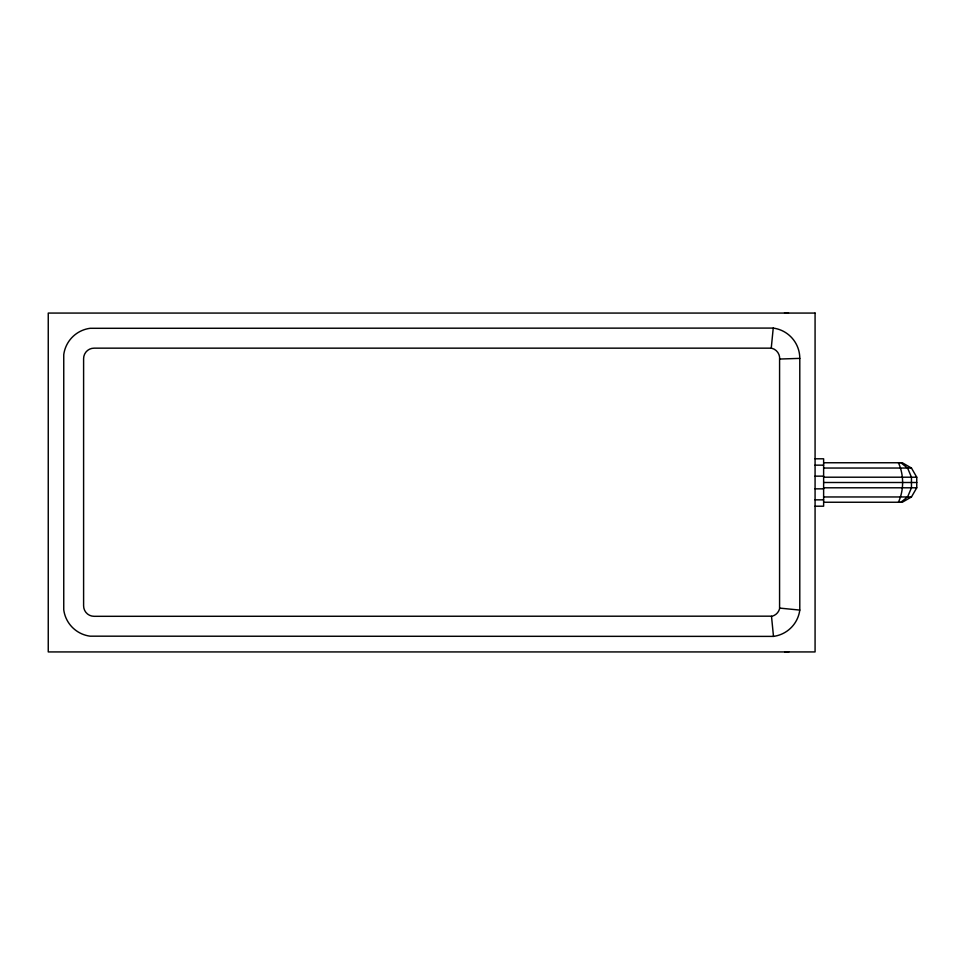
<?xml version="1.0" encoding="UTF-8"?>
<svg xmlns="http://www.w3.org/2000/svg" width="965" height="965" viewBox="0 0 965 965"><rect width="100%" height="100%" fill="white"/><g stroke="black" fill="none" stroke-linecap="round" stroke-linejoin="round"><path stroke-width="1.45" d="M771.252 348.16L771.94 348.305A10.434 10.434 0 0 1 779.587 357.014L779.575 608.794A10.434 10.434 0 0 1 772.205 616.177L94.088 616.309A10.47 10.47 0 0 1 83.605 605.839L83.605 358.642A10.47 10.47 0 0 1 94.088 348.16L771.252 348.16L773.23 328.088L90.095 328.305A30.603 30.603 0 0 0 63.75 354.65L63.75 609.832A30.603 30.603 0 0 0 90.095 636.176L773.484 636.393A30.554 30.554 0 0 0 799.792 610.085L799.792 358.377A30.554 30.554 0 0 0 773.23 328.088M898.415 502.246C904.012 490.172 904.012 474.828 898.415 462.754M823.627 502.246L902.287 502.246L911.455 496.963L916.75 487.795L916.75 477.205L911.455 468.037L902.287 462.754L823.627 462.754M900.876 502.246L907.582 496.963L911.455 487.795L911.455 477.205L907.582 468.037L900.876 462.754M784.774 652.195L788.767 651.93M779.72 359.04L799.792 358.377M815.075 458.797L823.627 458.797L823.627 506.203L815.075 506.203M815.075 465.154L823.627 465.154M823.627 468.037L911.455 468.037M815.075 476.155L823.627 476.155M823.627 477.205L916.75 477.205M823.627 482.5L916.75 482.5M823.627 487.795L916.75 487.795M815.075 488.845L823.627 488.845M823.627 496.963L911.455 496.963M815.075 499.846L823.627 499.846M784.521 312.805L788.501 313.07M779.72 608.107L799.792 610.085M771.505 616.309L773.484 636.393M815.075 313.07L48.25 313.07L48.25 651.93L815.075 651.93L815.075 313.07"/></g></svg>
